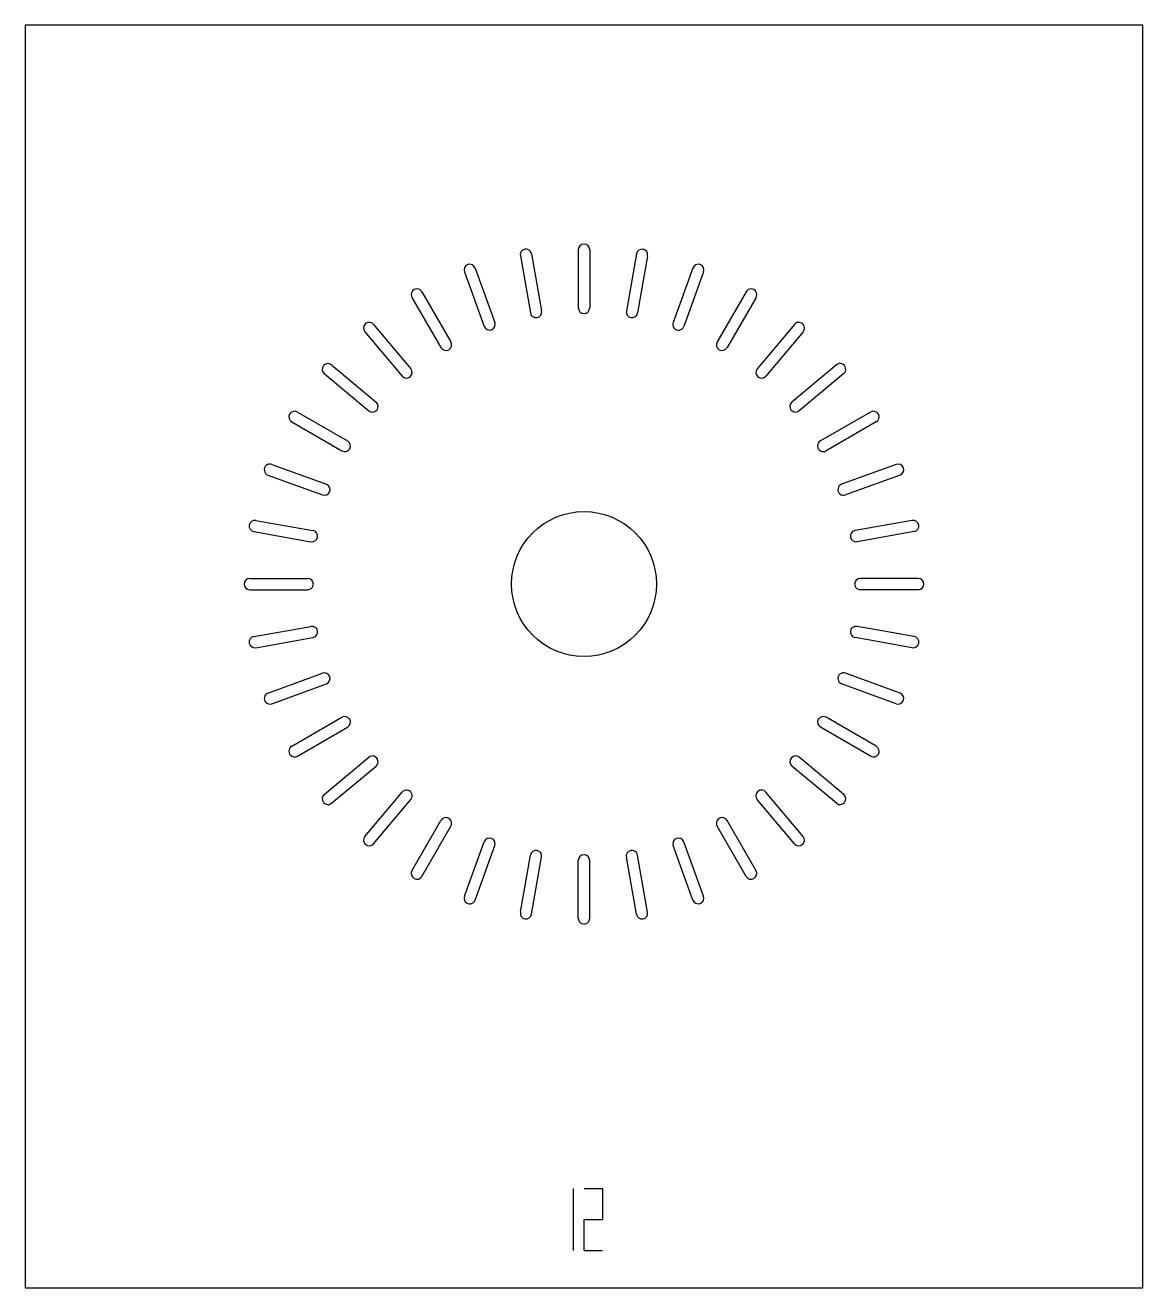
# Model space of a CAD drawing. Extents: x 0 to 54, y 0 to 61.
import ezdxf

# ---------------------------------------------------------------- set-up
doc = ezdxf.new("R2010")
doc.units = 0
doc.layers.add('CUT', color=1, linetype='CONTINUOUS')
doc.layers.add('SCORE', color=5, linetype='CONTINUOUS')

msp = doc.modelspace()

# ---------------------------------------------------------------- linework, layer by layer
at = {"layer": 'CUT'}
for p, q in [((54, 61), (0, 61)), ((0, 61), (0, 0)), ((54, 0), (54, 61)), ((26.725, 50.15), (26.725, 47.35)), ((27.275, 50.15), (27.275, 47.35)), ((23.9248, 49.8569), (24.411, 47.0994)), ((24.4664, 49.9524), (24.9526, 47.1949)), ((29.5336, 49.9524), (29.0474, 47.1949)), ((30.0752, 49.8569), (29.589, 47.0994)), ((21.218, 49.082), (22.1756, 46.4508)), ((21.7348, 49.2701), (22.6924, 46.639)), ((32.2652, 49.2701), (31.3076, 46.639)), ((32.782, 49.082), (31.8244, 46.4508)), ((18.6868, 47.8488), (20.0868, 45.4239)), ((19.1632, 48.1238), (20.5632, 45.6989)), ((34.8368, 48.1238), (33.4368, 45.6989)), ((35.3132, 47.8488), (33.9132, 45.4239)), ((16.8296, 46.5484), (18.6294, 44.4035)), ((37.1704, 46.5484), (35.3706, 44.4035)), ((16.4083, 46.1949), (18.2081, 44.0499)), ((37.5917, 46.1949), (35.7919, 44.0499)), ((14.8051, 44.5917), (16.9501, 42.7919)), ((39.1949, 44.5917), (37.0499, 42.7919)), ((14.4516, 44.1704), (16.5965, 42.3706)), ((39.5484, 44.1704), (37.4035, 42.3706)), ((13.1512, 42.3132), (15.5761, 40.9132)), ((40.8488, 42.3132), (38.4239, 40.9132)), ((12.8762, 41.8368), (15.3011, 40.4368)), ((41.1238, 41.8368), (38.6989, 40.4368)), ((11.918, 39.782), (14.5492, 38.8244)), ((42.082, 39.782), (39.4508, 38.8244)), ((11.7299, 39.2652), (14.361, 38.3076)), ((42.2701, 39.2652), (39.639, 38.3076)), ((11.1431, 37.0752), (13.9006, 36.589)), ((42.8569, 37.0752), (40.0994, 36.589)), ((11.0476, 36.5336), (13.8051, 36.0474)), ((42.9524, 36.5336), (40.1949, 36.0474)), ((10.85, 34.275), (13.65, 34.275)), ((43.15, 34.275), (40.35, 34.275)), ((10.85, 33.725), (13.65, 33.725)), ((43.15, 33.725), (40.35, 33.725)), ((11.0476, 31.4664), (13.8051, 31.9526)), ((42.9524, 31.4664), (40.1949, 31.9526)), ((11.1431, 30.9248), (13.9006, 31.411)), ((42.8569, 30.9248), (40.0994, 31.411)), ((11.7299, 28.7348), (14.361, 29.6924)), ((42.2701, 28.7348), (39.639, 29.6924)), ((11.918, 28.218), (14.5492, 29.1756)), ((42.082, 28.218), (39.4508, 29.1756)), ((12.8762, 26.1632), (15.3011, 27.5632)), ((41.1238, 26.1632), (38.6989, 27.5632)), ((13.1512, 25.6868), (15.5761, 27.0868)), ((40.8488, 25.6868), (38.4239, 27.0868)), ((14.4516, 23.8296), (16.5965, 25.6294)), ((39.5484, 23.8296), (37.4035, 25.6294)), ((14.8051, 23.4083), (16.9501, 25.2081)), ((39.1949, 23.4083), (37.0499, 25.2081)), ((16.4083, 21.8051), (18.2081, 23.9501)), ((37.5917, 21.8051), (35.7919, 23.9501)), ((16.8296, 21.4516), (18.6294, 23.5965)), ((37.1704, 21.4516), (35.3706, 23.5965)), ((18.6868, 20.1512), (20.0868, 22.5761)), ((35.3132, 20.1512), (33.9132, 22.5761)), ((19.1632, 19.8762), (20.5632, 22.3011)), ((34.8368, 19.8762), (33.4368, 22.3011)), ((21.218, 18.918), (22.1756, 21.5492)), ((21.7348, 18.7299), (22.6924, 21.361)), ((32.2652, 18.7299), (31.3076, 21.361)), ((32.782, 18.918), (31.8244, 21.5492)), ((23.9248, 18.1431), (24.411, 20.9006)), ((24.4664, 18.0476), (24.9526, 20.8051)), ((29.5336, 18.0476), (29.0474, 20.8051)), ((30.0752, 18.1431), (29.589, 20.9006)), ((26.725, 17.85), (26.725, 20.65)), ((27.275, 17.85), (27.275, 20.65)), ((0, 0), (54, 0))]:
    msp.add_line(p, q, dxfattribs=at)
msp.add_circle((27, 34), 3.5, dxfattribs=at)
for centre, start, end in [((24.1956, 49.9046), 10, 190), ((27, 50.15), 0, 180), ((29.8044, 49.9046), 350, 170), ((21.4764, 49.176), 20, 200), ((32.5236, 49.176), 340, 160), ((18.925, 47.9863), 30, 210), ((35.075, 47.9863), 330, 150), ((24.6818, 47.1472), 190, 10), ((27, 47.35), 180, 0), ((29.3182, 47.1472), 170, 350), ((16.619, 46.3716), 40, 220), ((22.434, 46.5449), 200, 20), ((31.566, 46.5449), 160, 340), ((37.381, 46.3716), 320, 140), ((20.325, 45.5614), 210, 30), ((33.675, 45.5614), 150, 330), ((14.6284, 44.381), 50, 230), ((39.3716, 44.381), 310, 130), ((18.4188, 44.2267), 220, 40), ((35.5812, 44.2267), 140, 320), ((16.7733, 42.5812), 230, 50), ((37.2267, 42.5812), 130, 310), ((13.0137, 42.075), 60, 240), ((40.9863, 42.075), 300, 120), ((15.4386, 40.675), 240, 60), ((38.5614, 40.675), 120, 300), ((11.824, 39.5236), 70, 250), ((42.176, 39.5236), 290, 110), ((14.4551, 38.566), 250, 70), ((39.5449, 38.566), 110, 290), ((11.0954, 36.8044), 80, 260), ((42.9046, 36.8044), 280, 100), ((13.8528, 36.3182), 260, 80), ((40.1472, 36.3182), 100, 280), ((10.85, 34), 90, 270), ((13.65, 34), 270, 90), ((40.35, 34), 90, 270), ((43.15, 34), 270, 90), ((13.8528, 31.6818), 280, 100), ((40.1472, 31.6818), 80, 260), ((11.0954, 31.1956), 100, 280), ((42.9046, 31.1956), 260, 80), ((14.4551, 29.434), 290, 110), ((39.5449, 29.434), 70, 250), ((11.824, 28.4764), 110, 290), ((42.176, 28.4764), 250, 70), ((15.4386, 27.325), 300, 120), ((38.5614, 27.325), 60, 240), ((13.0137, 25.925), 120, 300), ((16.7733, 25.4188), 310, 130), ((37.2267, 25.4188), 50, 230), ((40.9863, 25.925), 240, 60), ((14.6284, 23.619), 130, 310), ((18.4188, 23.7733), 320, 140), ((35.5812, 23.7733), 40, 220), ((39.3716, 23.619), 230, 50), ((20.325, 22.4386), 330, 150), ((33.675, 22.4386), 30, 210), ((16.619, 21.6284), 140, 320), ((22.434, 21.4551), 340, 160), ((31.566, 21.4551), 20, 200), ((37.381, 21.6284), 220, 40), ((24.6818, 20.8528), 350, 170), ((27, 20.65), 0, 180), ((29.3182, 20.8528), 10, 190), ((18.925, 20.0137), 150, 330), ((35.075, 20.0137), 210, 30), ((21.4764, 18.824), 160, 340), ((32.5236, 18.824), 200, 20), ((24.1956, 18.0954), 170, 350), ((27, 17.85), 180, 0), ((29.8044, 18.0954), 190, 10)]:
    msp.add_arc(centre, 0.275, start, end, dxfattribs=at)
at = {"layer": 'SCORE'}
for p, q in [((26.475, 4.8), (26.475, 3.3)), ((27, 4.8), (27.9, 4.8)), ((27.9, 4.8), (27.9, 3.3)), ((26.475, 3.3), (26.475, 1.8)), ((27, 3.3), (27.9, 3.3)), ((27, 1.8), (27, 3.3)), ((27, 1.8), (27.9, 1.8))]:
    msp.add_line(p, q, dxfattribs=at)

doc.saveas('drawing.dxf')
